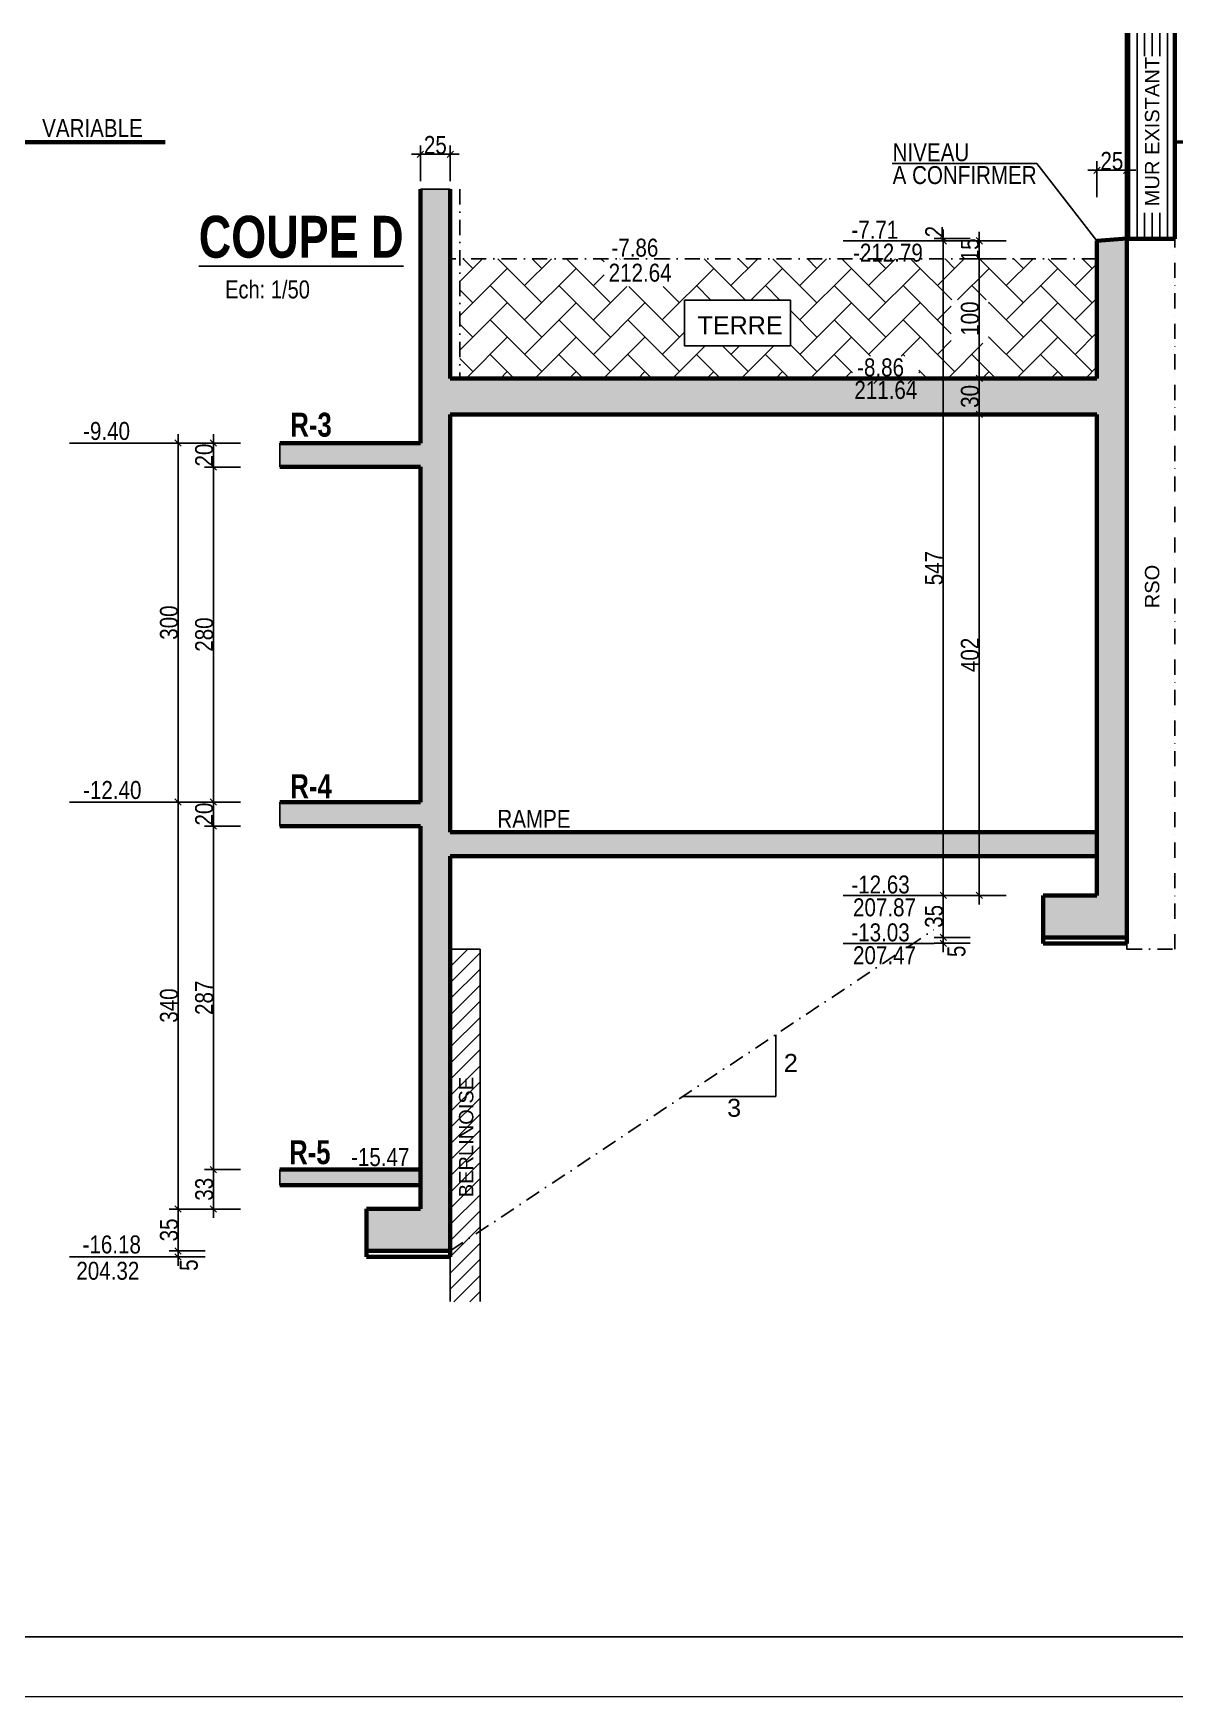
# Model space of a CAD drawing. Header units: millimetres. Extents: x -26249 to 60250, y -21218 to 23336.
# Drawn here: x 12678 to 13631, y 4553 to 5943 of the extents above; entities that cross this region are included whole.
import ezdxf
from ezdxf.enums import TextEntityAlignment as Align

# ---------------------------------------------------------------- set-up
doc = ezdxf.new("R2010")
doc.units = ezdxf.units.MM
doc.linetypes.add('TIRETPTX2', pattern=[50.8, 25.4, -12.7, 0, -12.7])
for name, color, linetype in [('01_cote_gen', 4, 'Continuous'), ('01_linteaux', 2, 'Continuous'), ('01_poch_BN', 9, 'Continuous'), ('01_poch_murs', 253, 'Continuous'), ('01_texte', 230, 'Continuous'), ('AA_COTES', 2, 'Continuous')]:
    doc.layers.add(name, color=color, linetype=linetype)
doc.layers.add('01_murs_coup', color=5, linetype='Continuous', lineweight=60)
doc.styles.add('ARIAL NA', font='ARIALN.TTF')
doc.styles.add('impact', font='impact.ttf')
doc.styles.add('MATTE_TXT', font='arial.ttf')
doc.styles.add('STYLE2', font='ARIALN.TTF')
doc.dimstyles.new('JB50', dxfattribs={"dimscale": 0.1, "dimtxt": 150, "dimasz": 15, "dimexe": 0.1, "dimexo": 0.1, "dimgap": 0.09, "dimtad": 1, "dimdec": 1, "dimdsep": 46, "dimtxsty": 'STYLE2', "dimblk1": 'BOND_G', "dimblk2": 'BOND_D', "dimsah": 1, "dimcen": 1.5, "dimdle": 0.01, "dimse1": 1, "dimse2": 1, "dimclrd": 4, "dimclre": 2, "dimclrt": 6, "dimazin": 2, "dimtfac": 2.333333, "dimtdec": 1, "dimtix": 1, "dimtmove": 2, "dimatfit": 3, "dimldrblk": 'BOND_G', "dimfxl": 1, "dimtolj": 1, "dimtzin": 0, "dimarcsym": 0})

# ---------------------------------------------------------------- blocks, each defined once
blk = doc.blocks.new('BOND_G')
at = {"layer": 'AA_COTES', "color": 0}
for p, q in [((0, -5), (0, 15)), ((5, 0), (-5, 0)), ((1.77, 1.77), (-1.77, -1.77))]:
    blk.add_line(p, q, dxfattribs=at)
blk = doc.blocks.new('BOND_D')
at = {"layer": 'AA_COTES', "color": 0}
for p, q in [((5, 0), (-5, 0)), ((-1.77, -1.77), (1.77, 1.77)), ((0, 5), (0, -15))]:
    blk.add_line(p, q, dxfattribs=at)
blk = doc.blocks.new('*D2172')
at = {"layer": '01_cote_gen', "color": 4, "lineweight": -2, "transparency": 16777216}
blk.add_line((13437.8, 5184.4), (13437.8, 5186.4), dxfattribs=at)
at = {"layer": 'Defpoints', "color": 0, "transparency": 16777216}
for p in [(13437.8, 5187.9), (13491.1, 5187.9), (13491.1, 5182.9)]:
    blk.add_point(p, dxfattribs=at)
at = {"layer": '01_cote_gen', "color": 4, "lineweight": -2, "transparency": 16777216, "xscale": 1.5, "yscale": 1.5, "zscale": 1.5}
for name, p, rotation in [('BOND_D', (13437.8, 5187.9), 90), ('BOND_G', (13437.8, 5182.9), 270)]:
    blk.add_blockref(name, p, dxfattribs=dict(at, rotation=rotation))
at = {"layer": '01_cote_gen', "color": 6, "transparency": 16777216, "insert": (13448.9, 5176.2), "char_height": 15, "attachment_point": 5, "rotation": 90, "style": 'STYLE2'}
blk.add_mtext('\\A1;5', dxfattribs=at)
blk = doc.blocks.new('*D2173')
at = {"layer": '01_cote_gen', "color": 4, "lineweight": -2, "transparency": 16777216}
blk.add_line((13567.6, 5828.9), (13589.6, 5828.9), dxfattribs=at)
at = {"layer": 'Defpoints', "color": 0, "transparency": 16777216}
for p in [(13566.1, 5833.9), (13591.1, 5835.9), (13591.1, 5828.9)]:
    blk.add_point(p, dxfattribs=at)
at = {"layer": '01_cote_gen', "color": 4, "lineweight": -2, "transparency": 16777216, "xscale": 1.5, "yscale": 1.5, "zscale": 1.5, "rotation": 180}
blk.add_blockref('BOND_G', (13566.1, 5828.9), dxfattribs=at)
at = {"layer": '01_cote_gen', "color": 4, "lineweight": -2, "transparency": 16777216, "xscale": 1.5, "yscale": 1.5, "zscale": 1.5}
blk.add_blockref('BOND_D', (13591.1, 5828.9), dxfattribs=at)
at = {"layer": '01_cote_gen', "color": 6, "transparency": 16777216, "insert": (13578.6, 5836.6), "char_height": 15, "attachment_point": 5, "style": 'STYLE2'}
blk.add_mtext('\\A1;25', dxfattribs=at)
blk = doc.blocks.new('*D2282')
at = {"layer": '01_cote_gen', "color": 4, "lineweight": -2, "transparency": 16777216}
blk.add_line((13467.8, 5224.4), (13467.8, 5623.4), dxfattribs=at)
at = {"layer": 'Defpoints', "color": 0, "transparency": 16777216}
for p in [(13467.8, 5624.9), (13566.1, 5624.9), (13566.1, 5222.9)]:
    blk.add_point(p, dxfattribs=at)
at = {"layer": '01_cote_gen', "color": 4, "lineweight": -2, "transparency": 16777216, "xscale": 1.5, "yscale": 1.5, "zscale": 1.5}
for name, p, rotation in [('BOND_D', (13467.8, 5624.9), 90), ('BOND_G', (13467.8, 5222.9), 270)]:
    blk.add_blockref(name, p, dxfattribs=dict(at, rotation=rotation))
at = {"layer": '01_cote_gen', "color": 6, "transparency": 16777216, "insert": (13460.1, 5423.9), "char_height": 15, "attachment_point": 5, "rotation": 90, "style": 'STYLE2'}
blk.add_mtext('\\A1;402', dxfattribs=at)
blk = doc.blocks.new('*D2174')
at = {"layer": '01_cote_gen', "color": 4, "lineweight": -2, "transparency": 16777216}
blk.add_line((12828.3, 4962.4), (12828.3, 4992.4), dxfattribs=at)
at = {"layer": 'Defpoints', "color": 0, "transparency": 16777216}
for p in [(12828.3, 4993.9), (12985.6, 4993.9), (12985.6, 4960.9)]:
    blk.add_point(p, dxfattribs=at)
at = {"layer": '01_cote_gen', "color": 4, "lineweight": -2, "transparency": 16777216, "xscale": 1.5, "yscale": 1.5, "zscale": 1.5}
for name, p, rotation in [('BOND_D', (12828.3, 4993.9), 90), ('BOND_G', (12828.3, 4960.9), 270)]:
    blk.add_blockref(name, p, dxfattribs=dict(at, rotation=rotation))
at = {"layer": '01_cote_gen', "color": 6, "transparency": 16777216, "insert": (12820.6, 4977.4), "char_height": 15, "attachment_point": 5, "rotation": 90, "style": 'STYLE2'}
blk.add_mtext('\\A1;33', dxfattribs=at)
blk = doc.blocks.new('*D2283')
at = {"layer": '01_cote_gen', "color": 4, "lineweight": -2, "transparency": 16777216}
blk.add_line((12798.8, 4922.4), (12798.8, 4924.4), dxfattribs=at)
at = {"layer": 'Defpoints', "color": 0, "transparency": 16777216}
for p in [(12798.8, 4925.9), (12956.1, 4925.9), (12956.1, 4920.9)]:
    blk.add_point(p, dxfattribs=at)
at = {"layer": '01_cote_gen', "color": 4, "lineweight": -2, "transparency": 16777216, "xscale": 1.5, "yscale": 1.5, "zscale": 1.5}
for name, p, rotation in [('BOND_D', (12798.8, 4925.9), 90), ('BOND_G', (12798.8, 4920.9), 270)]:
    blk.add_blockref(name, p, dxfattribs=dict(at, rotation=rotation))
at = {"layer": '01_cote_gen', "color": 6, "transparency": 16777216, "insert": (12807.8, 4914), "char_height": 15, "attachment_point": 5, "rotation": 90, "style": 'STYLE2'}
blk.add_mtext('\\A1;5', dxfattribs=at)
blk = doc.blocks.new('*D2284')
at = {"layer": '01_cote_gen', "color": 4, "lineweight": -2, "transparency": 16777216}
blk.add_line((12798.8, 5302.4), (12798.8, 5599.4), dxfattribs=at)
at = {"layer": 'Defpoints', "color": 0, "transparency": 16777216}
for p in [(12798.8, 5600.9), (12957, 5600.9), (12883.7, 5300.9)]:
    blk.add_point(p, dxfattribs=at)
at = {"layer": '01_cote_gen', "color": 4, "lineweight": -2, "transparency": 16777216, "xscale": 1.5, "yscale": 1.5, "zscale": 1.5}
for name, p, rotation in [('BOND_D', (12798.8, 5600.9), 90), ('BOND_G', (12798.8, 5300.9), 270)]:
    blk.add_blockref(name, p, dxfattribs=dict(at, rotation=rotation))
at = {"layer": '01_cote_gen', "color": 6, "transparency": 16777216, "insert": (12791.2, 5450.9), "char_height": 15, "attachment_point": 5, "rotation": 90, "style": 'STYLE2'}
blk.add_mtext('\\A1;300', dxfattribs=at)
blk = doc.blocks.new('*D2285')
at = {"layer": '01_cote_gen', "color": 4, "lineweight": -2, "transparency": 16777216}
blk.add_line((12828.3, 4995.4), (12828.3, 5279.4), dxfattribs=at)
at = {"layer": 'Defpoints', "color": 0, "transparency": 16777216}
for p in [(12828.3, 5280.9), (12883.7, 5280.9), (12850.8, 4993.9)]:
    blk.add_point(p, dxfattribs=at)
at = {"layer": '01_cote_gen', "color": 4, "lineweight": -2, "transparency": 16777216, "xscale": 1.5, "yscale": 1.5, "zscale": 1.5}
for name, p, rotation in [('BOND_D', (12828.3, 5280.9), 90), ('BOND_G', (12828.3, 4993.9), 270)]:
    blk.add_blockref(name, p, dxfattribs=dict(at, rotation=rotation))
at = {"layer": '01_cote_gen', "color": 6, "transparency": 16777216, "insert": (12820.6, 5137.4), "char_height": 15, "attachment_point": 5, "rotation": 90, "style": 'STYLE2'}
blk.add_mtext('\\A1;287', dxfattribs=at)
blk = doc.blocks.new('*D2286')
at = {"layer": '01_cote_gen', "color": 4, "lineweight": -2, "transparency": 16777216}
blk.add_line((12828.3, 5302.4), (12828.3, 5579.4), dxfattribs=at)
at = {"layer": 'Defpoints', "color": 0, "transparency": 16777216}
for p in [(12828.3, 5580.9), (12883.7, 5580.9), (12883.7, 5300.9)]:
    blk.add_point(p, dxfattribs=at)
at = {"layer": '01_cote_gen', "color": 4, "lineweight": -2, "transparency": 16777216, "xscale": 1.5, "yscale": 1.5, "zscale": 1.5}
for name, p, rotation in [('BOND_D', (12828.3, 5580.9), 90), ('BOND_G', (12828.3, 5300.9), 270)]:
    blk.add_blockref(name, p, dxfattribs=dict(at, rotation=rotation))
at = {"layer": '01_cote_gen', "color": 6, "transparency": 16777216, "insert": (12820.6, 5440.9), "char_height": 15, "attachment_point": 5, "rotation": 90, "style": 'STYLE2'}
blk.add_mtext('\\A1;280', dxfattribs=at)
blk = doc.blocks.new('*D2175')
at = {"layer": '01_cote_gen', "color": 4, "lineweight": -2, "transparency": 16777216}
blk.add_line((12828.3, 5282.4), (12828.3, 5299.4), dxfattribs=at)
at = {"layer": 'Defpoints', "color": 0, "transparency": 16777216}
for p in [(12821.3, 5300.9), (12828.3, 5300.9), (12850.8, 5280.9)]:
    blk.add_point(p, dxfattribs=at)
at = {"layer": '01_cote_gen', "color": 4, "lineweight": -2, "transparency": 16777216, "xscale": 1.5, "yscale": 1.5, "zscale": 1.5}
for name, p, rotation in [('BOND_D', (12828.3, 5300.9), 90), ('BOND_G', (12828.3, 5280.9), 270)]:
    blk.add_blockref(name, p, dxfattribs=dict(at, rotation=rotation))
at = {"layer": '01_cote_gen', "color": 6, "transparency": 16777216, "insert": (12820.6, 5290.9), "char_height": 15, "attachment_point": 5, "rotation": 90, "style": 'STYLE2'}
blk.add_mtext('\\A1;20', dxfattribs=at)
blk = doc.blocks.new('*D2287')
at = {"layer": '01_cote_gen', "color": 4, "lineweight": -2, "transparency": 16777216}
blk.add_line((13002.6, 5842.2), (13024.6, 5842.2), dxfattribs=at)
at = {"layer": 'Defpoints', "color": 0, "transparency": 16777216}
for p in [(13026.1, 5842.2), (13001.1, 5813), (13026.1, 5813)]:
    blk.add_point(p, dxfattribs=at)
at = {"layer": '01_cote_gen', "color": 4, "lineweight": -2, "transparency": 16777216, "xscale": 1.5, "yscale": 1.5, "zscale": 1.5, "rotation": 180}
blk.add_blockref('BOND_G', (13001.1, 5842.2), dxfattribs=at)
at = {"layer": '01_cote_gen', "color": 4, "lineweight": -2, "transparency": 16777216, "xscale": 1.5, "yscale": 1.5, "zscale": 1.5}
blk.add_blockref('BOND_D', (13026.1, 5842.2), dxfattribs=at)
at = {"layer": '01_cote_gen', "color": 6, "transparency": 16777216, "insert": (13013.6, 5849.9), "char_height": 15, "attachment_point": 5, "style": 'STYLE2'}
blk.add_mtext('\\A1;25', dxfattribs=at)
blk = doc.blocks.new('*D2250')
at = {"layer": '01_cote_gen', "color": 4, "lineweight": -2, "transparency": 16777216}
blk.add_line((12828.3, 5582.4), (12828.3, 5599.4), dxfattribs=at)
at = {"layer": 'Defpoints', "color": 0, "transparency": 16777216}
for p in [(12828.3, 5600.9), (12883.7, 5600.9), (12883.7, 5580.9)]:
    blk.add_point(p, dxfattribs=at)
at = {"layer": '01_cote_gen', "color": 4, "lineweight": -2, "transparency": 16777216, "xscale": 1.5, "yscale": 1.5, "zscale": 1.5}
for name, p, rotation in [('BOND_D', (12828.3, 5600.9), 90), ('BOND_G', (12828.3, 5580.9), 270)]:
    blk.add_blockref(name, p, dxfattribs=dict(at, rotation=rotation))
at = {"layer": '01_cote_gen', "color": 6, "transparency": 16777216, "insert": (12820.6, 5590.9), "char_height": 15, "attachment_point": 5, "rotation": 90, "style": 'STYLE2'}
blk.add_mtext('\\A1;20', dxfattribs=at)
blk = doc.blocks.new('*D2251')
at = {"layer": '01_cote_gen', "color": 4, "lineweight": -2, "transparency": 16777216}
blk.add_line((13467.8, 5626.4), (13467.8, 5653.4), dxfattribs=at)
at = {"layer": 'Defpoints', "color": 0, "transparency": 16777216}
for p in [(13467.8, 5654.9), (13506.4, 5654.9), (13506.4, 5624.9)]:
    blk.add_point(p, dxfattribs=at)
at = {"layer": '01_cote_gen', "color": 4, "lineweight": -2, "transparency": 16777216, "xscale": 1.5, "yscale": 1.5, "zscale": 1.5}
for name, p, rotation in [('BOND_D', (13467.8, 5654.9), 90), ('BOND_G', (13467.8, 5624.9), 270)]:
    blk.add_blockref(name, p, dxfattribs=dict(at, rotation=rotation))
at = {"layer": '01_cote_gen', "color": 6, "transparency": 16777216, "insert": (13460.1, 5639.9), "char_height": 15, "attachment_point": 5, "rotation": 90, "style": 'STYLE2'}
blk.add_mtext('\\A1;30', dxfattribs=at)
blk = doc.blocks.new('*D2252')
at = {"layer": '01_cote_gen', "color": 4, "lineweight": -2, "transparency": 16777216}
blk.add_line((12798.8, 4927.4), (12798.8, 4959.4), dxfattribs=at)
at = {"layer": 'Defpoints', "color": 0, "transparency": 16777216}
for p in [(12798.8, 4960.9), (12956.1, 4960.9), (12956.1, 4925.9)]:
    blk.add_point(p, dxfattribs=at)
at = {"layer": '01_cote_gen', "color": 4, "lineweight": -2, "transparency": 16777216, "xscale": 1.5, "yscale": 1.5, "zscale": 1.5}
for name, p, rotation in [('BOND_D', (12798.8, 4960.9), 90), ('BOND_G', (12798.8, 4925.9), 270)]:
    blk.add_blockref(name, p, dxfattribs=dict(at, rotation=rotation))
at = {"layer": '01_cote_gen', "color": 6, "transparency": 16777216, "insert": (12791.2, 4943.4), "char_height": 15, "attachment_point": 5, "rotation": 90, "style": 'STYLE2'}
blk.add_mtext('\\A1;35', dxfattribs=at)
blk = doc.blocks.new('*D2152')
at = {"layer": '01_cote_gen', "color": 4, "lineweight": -2, "transparency": 16777216}
blk.add_line((12798.8, 4962.4), (12798.8, 5299.4), dxfattribs=at)
at = {"layer": 'Defpoints', "color": 0, "transparency": 16777216}
for p in [(12798.8, 5300.9), (12879.9, 5300.9), (12850.8, 4960.9)]:
    blk.add_point(p, dxfattribs=at)
at = {"layer": '01_cote_gen', "color": 4, "lineweight": -2, "transparency": 16777216, "xscale": 1.5, "yscale": 1.5, "zscale": 1.5}
for name, p, rotation in [('BOND_D', (12798.8, 5300.9), 90), ('BOND_G', (12798.8, 4960.9), 270)]:
    blk.add_blockref(name, p, dxfattribs=dict(at, rotation=rotation))
at = {"layer": '01_cote_gen', "color": 6, "transparency": 16777216, "insert": (12791.2, 5130.9), "char_height": 15, "attachment_point": 5, "rotation": 90, "style": 'STYLE2'}
blk.add_mtext('\\A1;340', dxfattribs=at)
blk = doc.blocks.new('*D2253')
at = {"layer": '01_cote_gen', "color": 4, "lineweight": -2, "transparency": 16777216}
for p, q in [((13437.8, 5773.4), (13437.8, 5774.9)), ((13437.8, 5771.9), (13437.8, 5769.9)), ((13437.8, 5768.4), (13437.8, 5766.9))]:
    blk.add_line(p, q, dxfattribs=at)
at = {"layer": 'Defpoints', "color": 0, "transparency": 16777216}
for p in [(13437.8, 5769.9), (13566.1, 5769.9), (13591.1, 5771.9)]:
    blk.add_point(p, dxfattribs=at)
at = {"layer": '01_cote_gen', "color": 4, "lineweight": -2, "transparency": 16777216, "xscale": 1.5, "yscale": 1.5, "zscale": 1.5}
for name, p, rotation in [('BOND_G', (13437.8, 5771.9), 270), ('BOND_D', (13437.8, 5769.9), 90)]:
    blk.add_blockref(name, p, dxfattribs=dict(at, rotation=rotation))
at = {"layer": '01_cote_gen', "color": 6, "transparency": 16777216, "insert": (13430.2, 5777.6), "char_height": 15, "attachment_point": 5, "rotation": 90, "style": 'STYLE2'}
blk.add_mtext('\\A1;2', dxfattribs=at)
blk = doc.blocks.new('*D2254')
at = {"layer": '01_cote_gen', "color": 4, "lineweight": -2, "transparency": 16777216}
blk.add_line((13467.8, 5656.4), (13467.8, 5753.4), dxfattribs=at)
at = {"layer": 'Defpoints', "color": 0, "transparency": 16777216}
for p in [(13467.8, 5754.9), (13566.1, 5754.9), (13490.3, 5654.9)]:
    blk.add_point(p, dxfattribs=at)
at = {"layer": '01_cote_gen', "color": 4, "lineweight": -2, "transparency": 16777216, "xscale": 1.5, "yscale": 1.5, "zscale": 1.5}
for name, p, rotation in [('BOND_D', (13467.8, 5754.9), 90), ('BOND_G', (13467.8, 5654.9), 270)]:
    blk.add_blockref(name, p, dxfattribs=dict(at, rotation=rotation))
at = {"layer": '01_cote_gen', "color": 6, "transparency": 16777216, "insert": (13460.1, 5704.9), "char_height": 15, "attachment_point": 5, "rotation": 90, "style": 'STYLE2'}
blk.add_mtext('\\A1;100', dxfattribs=at)
blk = doc.blocks.new('*D2255')
at = {"layer": '01_cote_gen', "color": 4, "lineweight": -2, "transparency": 16777216}
for p, q in [((13467.8, 5771.4), (13467.8, 5772.9)), ((13467.8, 5769.9), (13467.8, 5754.9)), ((13467.8, 5753.4), (13467.8, 5751.9))]:
    blk.add_line(p, q, dxfattribs=at)
at = {"layer": 'Defpoints', "color": 0, "transparency": 16777216}
for p in [(13566.1, 5769.9), (13467.8, 5754.9), (13566.1, 5754.9)]:
    blk.add_point(p, dxfattribs=at)
at = {"layer": '01_cote_gen', "color": 4, "lineweight": -2, "transparency": 16777216, "xscale": 1.5, "yscale": 1.5, "zscale": 1.5}
for name, p, rotation in [('BOND_G', (13467.8, 5769.9), 270), ('BOND_D', (13467.8, 5754.9), 90)]:
    blk.add_blockref(name, p, dxfattribs=dict(at, rotation=rotation))
at = {"layer": '01_cote_gen', "color": 6, "transparency": 16777216, "insert": (13460.1, 5762.4), "char_height": 15, "attachment_point": 5, "rotation": 90, "style": 'STYLE2'}
blk.add_mtext('\\A1;15', dxfattribs=at)
blk = doc.blocks.new('*D2240')
at = {"layer": '01_cote_gen', "color": 4, "lineweight": -2, "transparency": 16777216}
blk.add_line((13437.8, 5224.4), (13437.8, 5768.4), dxfattribs=at)
at = {"layer": 'Defpoints', "color": 0, "transparency": 16777216}
for p in [(13437.8, 5769.9), (13490.3, 5769.9), (13521.1, 5222.9)]:
    blk.add_point(p, dxfattribs=at)
at = {"layer": '01_cote_gen', "color": 4, "lineweight": -2, "transparency": 16777216, "xscale": 1.5, "yscale": 1.5, "zscale": 1.5}
for name, p, rotation in [('BOND_D', (13437.8, 5769.9), 90), ('BOND_G', (13437.8, 5222.9), 270)]:
    blk.add_blockref(name, p, dxfattribs=dict(at, rotation=rotation))
at = {"layer": '01_cote_gen', "color": 6, "transparency": 16777216, "insert": (13430.1, 5496.4), "char_height": 15, "attachment_point": 5, "rotation": 90, "style": 'STYLE2'}
blk.add_mtext('\\A1;547', dxfattribs=at)
blk = doc.blocks.new('*D2241')
at = {"layer": '01_cote_gen', "color": 4, "lineweight": -2, "transparency": 16777216}
blk.add_line((13437.8, 5189.4), (13437.8, 5221.4), dxfattribs=at)
at = {"layer": 'Defpoints', "color": 0, "transparency": 16777216}
for p in [(13437.8, 5222.9), (13521.1, 5222.9), (13521.1, 5187.9)]:
    blk.add_point(p, dxfattribs=at)
at = {"layer": '01_cote_gen', "color": 4, "lineweight": -2, "transparency": 16777216, "xscale": 1.5, "yscale": 1.5, "zscale": 1.5}
for name, p, rotation in [('BOND_D', (13437.8, 5222.9), 90), ('BOND_G', (13437.8, 5187.9), 270)]:
    blk.add_blockref(name, p, dxfattribs=dict(at, rotation=rotation))
at = {"layer": '01_cote_gen', "color": 6, "transparency": 16777216, "insert": (13430.1, 5205.4), "char_height": 15, "attachment_point": 5, "rotation": 90, "style": 'STYLE2'}
blk.add_mtext('\\A1;35', dxfattribs=at)

msp = doc.modelspace()

# ---------------------------------------------------------------- hatches: boundary and pattern name
at = {"layer": '01_poch_BN'}
h = msp.add_hatch(color=256, dxfattribs=at)
h.dxf.hatch_style = 1
h.paths.add_polyline_path([(13591.099, 5771.934), (13566.099, 5769.934), (13566.099, 5654.919), (13026.099, 5654.919), (13026.099, 5812.976), (13001.099, 5812.976), (13001.099, 5600.92), (12883.684, 5600.92), (12883.684, 5580.92), (13001.099, 5580.92), (13001.099, 5300.92), (12883.684, 5300.92), (12883.684, 5280.92), (13001.099, 5280.92), (13001.099, 4960.919), (12956.099, 4960.919), (12956.099, 4925.919), (13026.099, 4925.919), (13026.099, 5255.84), (13566.099, 5255.84), (13566.099, 5275.84), (13026.099, 5275.84), (13026.099, 5300.92), (13026.099, 5624.918), (13566.099, 5624.918), (13566.099, 5222.89), (13521.099, 5222.89), (13521.099, 5187.883), (13591.099, 5187.883)])
h.paths.add_polyline_path([(13001.099, 4993.919), (12883.684, 4993.919), (12883.684, 4980.919), (13001.099, 4980.919)], flags=17)
at = {"layer": '01_poch_murs'}
h = msp.add_hatch(dxfattribs=at)
h.set_pattern_fill('ANSI31', color=256, scale=2, angle=45)
h.set_pattern_definition([(90, (-8650.782, 4200.6285), (-6.35, 1e-15), [])])
h.paths.add_polyline_path([(13621.528, 5793.26), (13621.528, 5924.27), (13602.914, 5924.27), (13602.914, 5793.26)], flags=16)
h.paths.add_polyline_path([(13631.099, 5943.343), (13591.099, 5943.343), (13591.099, 5773.474), (13631.099, 5773.474)])
h = msp.add_hatch(dxfattribs=at)
h.set_pattern_fill('AR-HBONE', color=256, scale=0.2)
h.set_pattern_definition([(45, (1191.022, 3203.654), (3e-15, 28.73682), [60.96, -20.32]), (135, (1205.39, 3218.022), (3e-15, 28.73682), [60.96, -20.32])])
h.paths.add_polyline_path([(13566.099, 5754.919), (13034.099, 5754.919), (13034.099, 5654.919), (13566.099, 5654.919)])
h.paths.add_polyline_path([(13310.148, 5682.167), (13221.558, 5682.167), (13221.558, 5720.459), (13310.148, 5720.459)], flags=16)
h.paths.add_polyline_path([(13475.644, 5684.337), (13475.644, 5720.507), (13444.416, 5720.507), (13444.416, 5684.337)], flags=16)
h.paths.add_polyline_path([(13228.854, 5688.109), (13307.373, 5688.109), (13307.373, 5710.609), (13228.854, 5710.609)], flags=0)
h.paths.add_polyline_path([(13154.523, 5731.702), (13226.274, 5731.702), (13226.274, 5754.678), (13154.523, 5754.678)], flags=16)
h.paths.add_polyline_path([(13362.039, 5650.607), (13417.46, 5650.607), (13417.46, 5673.583), (13362.039, 5673.583)])
h = msp.add_hatch(dxfattribs=at)
h.set_pattern_fill('ANSI31', color=256, scale=3)
h.set_pattern_definition([(45, (1369.858, 2990.255), (-6.735192, 6.735192), [])])
h.paths.add_polyline_path([(13051.099, 5177.412), (13034.099, 5177.412), (13034.099, 4881.423), (13051.099, 4881.455)])
h.paths.add_polyline_path([(13034.099, 5177.412), (13026.099, 5177.412), (13026.099, 4883.427), (13034.099, 4883.427)])
h.paths.add_polyline_path([(13051.099, 4881.455), (13034.099, 4881.423), (13034.099, 4883.427), (13051.099, 4883.427)], flags=17)

# ---------------------------------------------------------------- linework, layer by layer
at = {"layer": '01_linteaux', "linetype": 'TIRETPTX2', "ltscale": 0.5}
for p, q in [((13034.099, 5812.976, 9.99), (13034.099, 5654.919, 9.99)), ((13631.099, 5177.883, 9.99), (13631.099, 5771.474, 9.99)), ((13566.099, 5754.919, 9.99), (13027.379, 5754.919, 9.99)), ((13026.099, 4925.919, 9.99), (13429.867, 5194.282, 9.99)), ((13591.099, 5182.883, 9.99), (13591.099, 5177.883, 9.99)), ((13591.099, 5177.883, 9.99), (13631.099, 5177.883, 9.99))]:
    msp.add_line(p, q, dxfattribs=at)
at = {"layer": '01_linteaux'}
for p, q in [((13026.099, 5177.92, 9.99), (13051.099, 5177.92, 9.99)), ((13051.099, 5177.92, 9.99), (13051.099, 4883.678, 9.99)), ((13026.099, 4920.919, 9.99), (13026.099, 4883.678, 9.99))]:
    msp.add_line(p, q, dxfattribs=at)
at = {"layer": '01_murs_coup'}
for p, q in [((13591.099, 5943.343, 9.99), (13591.099, 5771.474, 9.99)), ((13631.099, 5771.474, 9.99), (13631.099, 5943.343, 9.99)), ((12670.35, 5852.475, 9.99), (12787.927, 5852.475, 9.99)), ((13001.099, 5812.976, 9.99), (13001.099, 5600.92, 9.99)), ((13026.099, 5812.976, 9.99), (13026.099, 5654.919, 9.99)), ((13566.099, 5769.934, 9.99), (13591.099, 5771.934, 9.99)), ((13566.099, 5769.934, 9.99), (13566.099, 5654.919, 9.99)), ((13591.099, 5771.934, 9.99), (13591.099, 5182.883, 9.99)), ((13591.099, 5771.474, 9.99), (13631.099, 5771.474, 9.99)), ((13026.099, 5654.919, 9.99), (13566.099, 5654.919, 9.99)), ((13026.099, 5624.918, 9.99), (13026.099, 5300.92, 9.99)), ((13026.099, 5624.918, 9.99), (13566.099, 5624.918, 9.99)), ((13566.099, 5624.918, 9.99), (13566.099, 5222.89, 9.99)), ((12883.684, 5600.92, 9.99), (13001.099, 5600.92, 9.99)), ((12883.684, 5580.92, 9.99), (13001.099, 5580.92, 9.99)), ((13001.099, 5580.92, 9.99), (13001.099, 5300.92, 9.99)), ((12883.684, 5300.92, 9.99), (13001.099, 5300.92, 9.99)), ((13026.099, 5300.92, 9.99), (13026.099, 5275.84, 9.99)), ((12883.684, 5280.92, 9.99), (13001.099, 5280.92, 9.99)), ((13001.099, 5280.92, 9.99), (13001.099, 4960.919, 9.99)), ((13566.099, 5275.84, 9.99), (13026.099, 5275.84, 9.99)), ((13566.099, 5255.84, 9.99), (13026.099, 5255.84, 9.99)), ((13026.099, 5255.84, 9.99), (13026.099, 4920.919, 9.99)), ((13521.099, 5222.89, 9.99), (13521.099, 5182.883, 9.99)), ((13521.099, 5222.89, 9.99), (13566.099, 5222.89, 9.99)), ((13521.099, 5187.883, 9.99), (13591.099, 5187.883, 9.99)), ((13521.099, 5182.883, 9.99), (13591.099, 5182.883, 9.99)), ((13001.099, 4993.919, 9.99), (12883.684, 4993.919, 9.99)), ((13001.099, 4980.919, 9.99), (12883.684, 4980.919, 9.99)), ((12956.099, 4960.919, 9.99), (12956.099, 4920.919, 9.99)), ((13001.099, 4960.919, 9.99), (12956.099, 4960.919, 9.99)), ((13026.099, 4925.919, 9.99), (12956.099, 4925.919, 9.99)), ((13026.099, 4920.919, 9.99), (12956.099, 4920.919, 9.99))]:
    msp.add_line(p, q, dxfattribs=at)
at = {"layer": '01_murs_coup', "linetype": 'Continuous', "lineweight": 5}
msp.add_line((21156.96, 4553.358), (11662.741, 4553.358), dxfattribs=at)
at = {"layer": '01_murs_coup', "const_width": 3, "elevation": 9.99}
for points in [[(12670.35, 5852.475), (12787.927, 5852.475)], [(13631.099, 5852.475), (13748.676, 5852.475)]]:
    msp.add_lwpolyline(points, dxfattribs=at)
at = {"layer": '01_poch_BN'}
for p, q in [((13026.099, 5812.976, 9.99), (13001.099, 5812.976, 9.99)), ((12883.684, 5580.92, 9.99), (12883.684, 5600.92, 9.99)), ((12883.684, 5280.92, 9.99), (12883.684, 5300.92, 9.99)), ((12883.684, 4980.919, 9.99), (12883.684, 4993.919, 9.99))]:
    msp.add_line(p, q, dxfattribs=at)
at = {"layer": '01_poch_murs'}
for p, q in [((13001.099, 5812.976, 9.99), (13026.099, 5812.976, 9.99)), ((12883.684, 5600.92, 9.99), (12883.684, 5580.92, 9.99)), ((12883.684, 5300.92, 9.99), (12883.684, 5280.92, 9.99)), ((12883.684, 4993.919, 9.99), (12883.684, 4980.919, 9.99))]:
    msp.add_line(p, q, dxfattribs=at)
at = {"layer": '01_texte'}
for p, q in [((13516.052, 5834.434, 9.99), (13395.088, 5834.434, 9.99)), ((13516.052, 5834.434, 9.99), (13566.099, 5769.934, 9.99)), ((13354.118, 5769.934, 9.99), (13430.257, 5769.934, 9.99)), ((12791.347, 5600.92, 9.99), (12707.967, 5600.92, 9.99)), ((12791.347, 5300.92, 9.99), (12707.967, 5300.92, 9.99)), ((13354.118, 5222.89, 9.99), (13430.257, 5222.89, 9.99)), ((13354.118, 5182.883, 9.99), (13430.257, 5182.883, 9.99)), ((13297.876, 5106.555, 9.99), (13297.876, 5054.85, 9.99)), ((13297.876, 5054.85, 9.99), (13220.318, 5054.85, 9.99)), ((12791.347, 4920.919, 9.99), (12707.967, 4920.919, 9.99)), ((21156.96, 4603.358), (11712.741, 4603.358))]:
    msp.add_line(p, q, dxfattribs=at)
at = {"layer": '01_texte', "elevation": 9.99}
msp.add_lwpolyline([(13221.558, 5720.459), (13310.148, 5720.459), (13310.148, 5682.167), (13221.558, 5682.167)], close=True, dxfattribs=at)

# ---------------------------------------------------------------- texts
at = {"layer": '01_texte', "style": 'MATTE_TXT'}
for s, p in [('MUR EXISTANT', (13618.221, 5798.785, 9.99)), ('RSO', (13618.221, 5462.881, 9.99)), ('BERLINOISE', (13045.356, 4970.709, 9.99))]:
    msp.add_text(s, height=12, rotation=90, dxfattribs=at).set_placement(p)
at = {"layer": '01_texte'}
for s, height, style, p in [('VARIABLE', 15, 'ARIAL NA', (12685.222, 5856.631, 9.99)), ('NIVEAU', 15, 'ARIAL NA', (13395.534, 5836.442, 9.99)), ('A CONFIRMER', 15, 'ARIAL NA', (13395.534, 5817.352, 9.99)), ('-7.71', 15, 'ARIAL NA', (13361.059, 5771.616, 9.99)), ('-7.86', 15, 'ARIAL NA', (13160.664, 5756.692, 9.99)), ('-212.79', 15, 'ARIAL NA', (13362.438, 5752.518, 9.99)), ('212.64', 15, 'ARIAL NA', (13158.352, 5735.787, 9.99)), ('TERRE', 15, 'MATTE_TXT', (13232.604, 5691.859, 9.99)), ('-8.86', 15, 'ARIAL NA', (13365.868, 5656.692, 9.99)), ('211.64', 15, 'ARIAL NA', (13363.556, 5637.787, 9.99)), ('-9.40', 15, 'ARIAL NA', (12719.431, 5603.538, 9.99)), ('R-3', 20, 'impact', (12892.528, 5606.294, 9.99)), ('R-4', 20, 'impact', (12892.528, 5304.189, 9.99)), ('-12.40', 15, 'ARIAL NA', (12719.431, 5303.538, 9.99)), ('RAMPE', 15, 'ARIAL NA', (13065.445, 5279.41, 9.99)), ('-12.63', 15, 'ARIAL NA', (13361.059, 5224.572, 9.99)), ('207.87', 15, 'ARIAL NA', (13362.438, 5205.484, 9.99)), ('-13.03', 15, 'ARIAL NA', (13361.059, 5184.565, 9.99)), ('207.47', 15, 'ARIAL NA', (13362.438, 5165.477, 9.99)), ('2', 15, 'MATTE_TXT', (13304.67, 5075.513, 9.99)), ('3', 15, 'MATTE_TXT', (13257.315, 5037.953, 9.99)), ('R-5', 20, 'impact', (12891.496, 4998.348, 9.99)), ('-15.47', 15, 'ARIAL NA', (12943.206, 4996.781, 9.99)), ('-16.18', 15, 'ARIAL NA', (12718.99, 4923.781, 9.99)), ('204.32', 15, 'ARIAL NA', (12713.805, 4901.795, 9.99))]:
    msp.add_text(s, height=height, dxfattribs=dict(at, style=style)).set_placement(p)
at = {"layer": '01_texte', "style": 'impact'}
msp.add_text('%%UCOUPE D', height=35, dxfattribs=at).set_placement((12901.546, 5745.314, 9.99), align=Align.BOTTOM_CENTER)
at = {"layer": '01_texte', "style": 'MATTE_TXT', "width": 0.8}
msp.add_text('Ech: 1/50', height=15, dxfattribs=at).set_placement((12873.409, 5717.294, 9.99), align=Align.BOTTOM_CENTER)

# ---------------------------------------------------------------- dimensions: what is measured, and where the dimension line sits
at = {"layer": '01_cote_gen'}
for base, p1, p2, picture, middle in [((13026.099, 5842.222, 9.99), (13001.099, 5812.976, 9.99), (13026.099, 5812.976, 9.99), '*D2287', (13013.599, 5849.889, 9.99)), ((13591.099, 5828.924, 9.99), (13566.099, 5833.905, 9.99), (13591.099, 5835.905, 9.99), '*D2173', (13578.599, 5836.592, 9.99))]:
    dim = msp.add_linear_dim(base=base, p1=p1, p2=p2, dimstyle='JB50', dxfattribs=at)
    dim.commit()
    dim.dimension.update_dxf_attribs({"geometry": picture, "text_midpoint": middle})
for base, p1, p2, picture, middle in [((13437.757, 5769.934, 9.99), (13591.099, 5771.934, 9.99), (13566.099, 5769.934, 9.99), '*D2253', (13430.218, 5777.633, 9.99)), ((13437.757, 5187.883, 9.99), (13491.077, 5182.883, 9.99), (13491.077, 5187.883, 9.99), '*D2172', (13448.891, 5176.232, 9.99)), ((12798.847, 4925.919, 9.99), (12956.099, 4920.919, 9.99), (12956.099, 4925.919, 9.99), '*D2283', (12807.823, 4913.965, 9.99))]:
    dim = msp.add_linear_dim(base=base, p1=p1, p2=p2, angle=90, dimstyle='JB50', dxfattribs=at)
    dim.commit()
    dim.dimension.update_dxf_attribs({"geometry": picture, "text_midpoint": middle, "dimtype": 160})
for base, p1, p2, picture, middle in [((13437.757, 5769.934, 9.99), (13521.099, 5222.89, 9.99), (13490.279, 5769.934, 9.99), '*D2240', (13430.12, 5496.412, 9.99)), ((13467.779, 5754.919, 9.99), (13566.099, 5769.934, 9.99), (13566.099, 5754.919, 9.99), '*D2255', (13460.111, 5762.426, 9.99)), ((13467.779, 5754.919, 9.99), (13490.279, 5654.919, 9.99), (13566.099, 5754.919, 9.99), '*D2254', (13460.111, 5704.919, 9.99)), ((13467.779, 5654.919, 9.99), (13506.398, 5624.918, 9.99), (13506.398, 5654.919, 9.99), '*D2251', (13460.111, 5639.918, 9.99)), ((13467.779, 5624.918, 9.99), (13566.099, 5222.89, 9.99), (13566.099, 5624.918, 9.99), '*D2282', (13460.111, 5423.904, 9.99)), ((12798.847, 5600.92, 9.99), (12883.684, 5300.92, 9.99), (12956.973, 5600.92, 9.99), '*D2284', (12791.18, 5450.92, 9.99)), ((12828.304, 5600.92, 9.99), (12883.684, 5580.92, 9.99), (12883.684, 5600.92, 9.99), '*D2250', (12820.636, 5590.92, 9.99)), ((12828.304, 5580.92, 9.99), (12883.684, 5300.92, 9.99), (12883.684, 5580.92, 9.99), '*D2286', (12820.636, 5440.92, 9.99)), ((12798.847, 5300.92, 9.99), (12850.804, 4960.919, 9.99), (12879.936, 5300.92, 9.99), '*D2152', (12791.18, 5130.92, 9.99)), ((12828.304, 5300.92, 9.99), (12850.804, 5280.92, 9.99), (12821.347, 5300.92, 9.99), '*D2175', (12820.636, 5290.92, 9.99)), ((12828.304, 5280.92, 9.99), (12850.804, 4993.919, 9.99), (12883.684, 5280.92, 9.99), '*D2285', (12820.636, 5137.42, 9.99)), ((13437.757, 5222.89, 9.99), (13521.099, 5187.883, 9.99), (13521.099, 5222.89, 9.99), '*D2241', (13430.09, 5205.386, 9.99)), ((12828.304, 4993.919, 9.99), (12985.555, 4960.919, 9.99), (12985.555, 4993.919, 9.99), '*D2174', (12820.636, 4977.419, 9.99)), ((12798.847, 4960.919, 9.99), (12956.099, 4925.919, 9.99), (12956.099, 4960.919, 9.99), '*D2252', (12791.18, 4943.419, 9.99))]:
    dim = msp.add_linear_dim(base=base, p1=p1, p2=p2, angle=90, dimstyle='JB50', dxfattribs=at)
    dim.commit()
    dim.dimension.update_dxf_attribs({"geometry": picture, "text_midpoint": middle})

doc.saveas('drawing.dxf')
